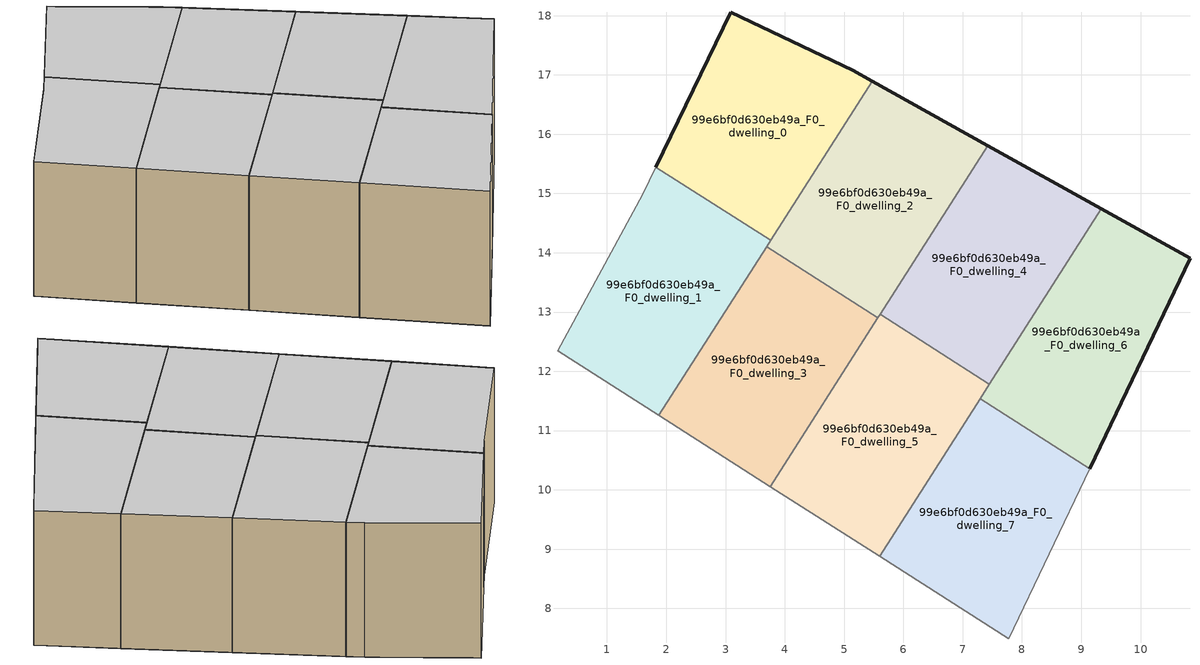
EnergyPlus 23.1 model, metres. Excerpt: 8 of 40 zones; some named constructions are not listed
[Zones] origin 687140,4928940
99e6bf0d630eb49a_F0_dwelling_0
 floor ground (EU_floor_Construction): 3.76,14.21 5.47,16.89 5.15,17.08 3.08,18.06 1.82,15.44 z0
 wall outside (EU_wall_Construction): 1.82,15.44 3.08,18.06 5.15,17.08 5.47,16.89 z0:3
 wall to 99e6bf0d630eb49a_F0_dwelling_1 (EU_wall_Construction): 3.76,14.21 1.82,15.44 z0:3
 wall to 99e6bf0d630eb49a_F0_dwelling_2 (EU_wall_Construction): 5.47,16.89 3.76,14.21 z0:3
 ceiling to 99e6bf0d630eb49a_F1_dwelling_0 (EU_floor_Construction): 5.15,17.08 5.47,16.89 3.76,14.21 1.82,15.44 3.08,18.06 z3
99e6bf0d630eb49a_F0_dwelling_1
 floor ground (EU_floor_Construction): 1.88,11.26 3.76,14.21 1.82,15.44 1.6,14.99 0.17,12.35 z0
 wall adiabatic (EU_wall_Construction): 3.69,14.1 1.88,11.26 0.17,12.35 1.6,14.99 1.82,15.44 z0:3
 wall to 99e6bf0d630eb49a_F0_dwelling_2 (EU_wall_Construction): 3.76,14.21 3.69,14.1 z0:3
 ceiling to 99e6bf0d630eb49a_F1_dwelling_1 (EU_floor_Construction): 3.76,14.21 1.88,11.26 0.17,12.35 1.6,14.99 1.82,15.44 z3
99e6bf0d630eb49a_F0_dwelling_2
 floor ground (EU_floor_Construction): 5.57,12.9 7.42,15.81 5.47,16.89 3.69,14.1 z0
 wall outside (EU_wall_Construction): 5.47,16.89 7.42,15.81 z0:3
 wall to 99e6bf0d630eb49a_F0_dwelling_3 (EU_wall_Construction): 5.57,12.9 3.69,14.1 z0:3
 wall to 99e6bf0d630eb49a_F0_dwelling_4 (EU_wall_Construction): 7.42,15.81 5.61,12.96 z0:3
 wall to 99e6bf0d630eb49a_F0_dwelling_5 (EU_wall_Construction): 5.61,12.96 5.57,12.9 z0:3
 ceiling to 99e6bf0d630eb49a_F1_dwelling_2 (EU_floor_Construction): 7.42,15.81 5.57,12.9 3.69,14.1 5.47,16.89 z3
99e6bf0d630eb49a_F0_dwelling_3
 floor ground (EU_floor_Construction): 3.76,10.05 5.57,12.9 3.69,14.1 1.88,11.26 z0
 wall adiabatic (EU_wall_Construction): 5.57,12.9 3.76,10.05 1.88,11.26 3.69,14.1 z0:3
 ceiling to 99e6bf0d630eb49a_F1_dwelling_3 (EU_floor_Construction): 5.57,12.9 3.76,10.05 1.88,11.26 3.69,14.1 z3
99e6bf0d630eb49a_F0_dwelling_4
 floor ground (EU_floor_Construction): 7.45,11.78 9.34,14.74 7.42,15.81 5.61,12.96 z0
 wall outside (EU_wall_Construction): 7.42,15.81 9.34,14.74 z0:3
 wall to 99e6bf0d630eb49a_F0_dwelling_5 (EU_wall_Construction): 7.45,11.78 5.61,12.96 z0:3
 wall to 99e6bf0d630eb49a_F0_dwelling_6 (EU_wall_Construction): 9.34,14.74 7.45,11.78 z0:3
 ceiling to 99e6bf0d630eb49a_F1_dwelling_4 (EU_floor_Construction): 9.34,14.74 7.45,11.78 5.61,12.96 7.42,15.81 z3
99e6bf0d630eb49a_F0_dwelling_5
 floor ground (EU_floor_Construction): 5.6,8.88 7.45,11.78 5.61,12.96 3.76,10.05 z0
 wall adiabatic (EU_wall_Construction): 7.29,11.54 5.6,8.88 3.76,10.05 5.57,12.9 z0:3
 wall to 99e6bf0d630eb49a_F0_dwelling_6 (EU_wall_Construction): 7.45,11.78 7.29,11.54 z0:3
 ceiling to 99e6bf0d630eb49a_F1_dwelling_5 (EU_floor_Construction): 7.45,11.78 5.6,8.88 3.76,10.05 5.61,12.96 z3
99e6bf0d630eb49a_F0_dwelling_6
 floor ground (EU_floor_Construction): 9.14,10.36 10.83,13.91 9.34,14.74 7.29,11.54 z0
 wall outside (EU_wall_Construction): 9.34,14.74 10.83,13.91 9.14,10.36 z0:3
 wall to 99e6bf0d630eb49a_F0_dwelling_7 (EU_wall_Construction): 9.14,10.36 7.29,11.54 z0:3
 ceiling to 99e6bf0d630eb49a_F1_dwelling_6 (EU_floor_Construction): 10.83,13.91 9.14,10.36 7.29,11.54 9.34,14.74 z3
99e6bf0d630eb49a_F0_dwelling_7
 floor ground (EU_floor_Construction): 7.78,7.49 9.14,10.36 7.29,11.54 5.6,8.88 z0
 wall adiabatic (EU_wall_Construction): 9.14,10.36 7.78,7.49 5.6,8.88 7.29,11.54 z0:3
 ceiling to 99e6bf0d630eb49a_F1_dwelling_7 (EU_floor_Construction): 9.14,10.36 7.78,7.49 5.6,8.88 7.29,11.54 z3
[HVACTEMPLATE:THERMOSTAT] Constant Heating Setpoint=20; Constant Cooling Setpoint=50
EU_HeatOnly_99e6bf0d630eb49a_F0_dwelling_0; EU_HeatOnly_99e6bf0d630eb49a_F0_dwelling_1; EU_HeatOnly_99e6bf0d630eb49a_F0_dwelling_2; EU_HeatOnly_99e6bf0d630eb49a_F0_dwelling_3; EU_HeatOnly_99e6bf0d630eb49a_F0_dwelling_4; EU_HeatOnly_99e6bf0d630eb49a_F0_dwelling_5; EU_HeatOnly_99e6bf0d630eb49a_F0_dwelling_6; EU_HeatOnly_99e6bf0d630eb49a_F0_dwelling_7; EU_HeatOnly_99e6bf0d630eb49a_F1_dwelling_0; EU_HeatOnly_99e6bf0d630eb49a_F1_dwelling_1; EU_HeatOnly_99e6bf0d630eb49a_F1_dwelling_2; EU_HeatOnly_99e6bf0d630eb49a_F1_dwelling_3; EU_HeatOnly_99e6bf0d630eb49a_F1_dwelling_4; EU_HeatOnly_99e6bf0d630eb49a_F1_dwelling_5; EU_HeatOnly_99e6bf0d630eb49a_F1_dwelling_6; EU_HeatOnly_99e6bf0d630eb49a_F1_dwelling_7; EU_HeatOnly_99e6bf0d630eb49a_F2_dwelling_0; EU_HeatOnly_99e6bf0d630eb49a_F2_dwelling_1; EU_HeatOnly_99e6bf0d630eb49a_F2_dwelling_2; EU_HeatOnly_99e6bf0d630eb49a_F2_dwelling_3; EU_HeatOnly_99e6bf0d630eb49a_F2_dwelling_4; EU_HeatOnly_99e6bf0d630eb49a_F2_dwelling_5; EU_HeatOnly_99e6bf0d630eb49a_F2_dwelling_6; EU_HeatOnly_99e6bf0d630eb49a_F2_dwelling_7; EU_HeatOnly_99e6bf0d630eb49a_F3_dwelling_0; EU_HeatOnly_99e6bf0d630eb49a_F3_dwelling_1; EU_HeatOnly_99e6bf0d630eb49a_F3_dwelling_2; EU_HeatOnly_99e6bf0d630eb49a_F3_dwelling_3; EU_HeatOnly_99e6bf0d630eb49a_F3_dwelling_4; EU_HeatOnly_99e6bf0d630eb49a_F3_dwelling_5; EU_HeatOnly_99e6bf0d630eb49a_F3_dwelling_6; EU_HeatOnly_99e6bf0d630eb49a_F3_dwelling_7; EU_HeatOnly_99e6bf0d630eb49a_F4_dwelling_0; EU_HeatOnly_99e6bf0d630eb49a_F4_dwelling_1; EU_HeatOnly_99e6bf0d630eb49a_F4_dwelling_2; EU_HeatOnly_99e6bf0d630eb49a_F4_dwelling_3; EU_HeatOnly_99e6bf0d630eb49a_F4_dwelling_4; EU_HeatOnly_99e6bf0d630eb49a_F4_dwelling_5; EU_HeatOnly_99e6bf0d630eb49a_F4_dwelling_6; EU_HeatOnly_99e6bf0d630eb49a_F4_dwelling_7
[SCHEDULE:CONSTANT]
Name | Hourly Value
EU_AlwaysOn | 1
EU_CoolingOff | 0
[SCHEDULE:FILE] Column Number=1; Rows to Skip at Top=0; Number of Hours of Data=8760; Column Separator=Comma; Interpolate to Timestep=No; Minutes per Item=60; Adjust Schedule for Daylight Savings=Yes
Name | File
EU_Step8_GainSchedule_99e6bf0d630eb49a_F3_dwelling_0_f000 | ../../schedules/99e6bf0d630eb49a/99e6bf0d630eb49a_F3_dwelling_0_f000_gain.csv
EU_Step8_GainSchedule_99e6bf0d630eb49a_F3_dwelling_1_f000 | ../../schedules/99e6bf0d630eb49a/99e6bf0d630eb49a_F3_dwelling_1_f000_gain.csv
EU_Step8_GainSchedule_99e6bf0d630eb49a_F3_dwelling_2_f000 | ../../schedules/99e6bf0d630eb49a/99e6bf0d630eb49a_F3_dwelling_2_f000_gain.csv
EU_Step8_GainSchedule_99e6bf0d630eb49a_F3_dwelling_3_f000 | ../../schedules/99e6bf0d630eb49a/99e6bf0d630eb49a_F3_dwelling_3_f000_gain.csv
EU_Step8_GainSchedule_99e6bf0d630eb49a_F3_dwelling_4_f000 | ../../schedules/99e6bf0d630eb49a/99e6bf0d630eb49a_F3_dwelling_4_f000_gain.csv
EU_Step8_GainSchedule_99e6bf0d630eb49a_F3_dwelling_5_f000 | ../../schedules/99e6bf0d630eb49a/99e6bf0d630eb49a_F3_dwelling_5_f000_gain.csv
EU_Step8_GainSchedule_99e6bf0d630eb49a_F3_dwelling_6_f000 | ../../schedules/99e6bf0d630eb49a/99e6bf0d630eb49a_F3_dwelling_6_f000_gain.csv
EU_Step8_GainSchedule_99e6bf0d630eb49a_F3_dwelling_7_f000 | ../../schedules/99e6bf0d630eb49a/99e6bf0d630eb49a_F3_dwelling_7_f000_gain.csv
EU_Step8_GainSchedule_99e6bf0d630eb49a_F4_dwelling_0_f000 | ../../schedules/99e6bf0d630eb49a/99e6bf0d630eb49a_F4_dwelling_0_f000_gain.csv
EU_Step8_GainSchedule_99e6bf0d630eb49a_F4_dwelling_1_f000 | ../../schedules/99e6bf0d630eb49a/99e6bf0d630eb49a_F4_dwelling_1_f000_gain.csv
EU_Step8_GainSchedule_99e6bf0d630eb49a_F4_dwelling_2_f000 | ../../schedules/99e6bf0d630eb49a/99e6bf0d630eb49a_F4_dwelling_2_f000_gain.csv
EU_Step8_GainSchedule_99e6bf0d630eb49a_F4_dwelling_3_f000 | ../../schedules/99e6bf0d630eb49a/99e6bf0d630eb49a_F4_dwelling_3_f000_gain.csv
EU_Step8_GainSchedule_99e6bf0d630eb49a_F4_dwelling_4_f000 | ../../schedules/99e6bf0d630eb49a/99e6bf0d630eb49a_F4_dwelling_4_f000_gain.csv
EU_Step8_GainSchedule_99e6bf0d630eb49a_F4_dwelling_5_f000 | ../../schedules/99e6bf0d630eb49a/99e6bf0d630eb49a_F4_dwelling_5_f000_gain.csv
EU_Step8_GainSchedule_99e6bf0d630eb49a_F4_dwelling_6_f000 | ../../schedules/99e6bf0d630eb49a/99e6bf0d630eb49a_F4_dwelling_6_f000_gain.csv
EU_Step8_GainSchedule_99e6bf0d630eb49a_F4_dwelling_7_f000 | ../../schedules/99e6bf0d630eb49a/99e6bf0d630eb49a_F4_dwelling_7_f000_gain.csv
